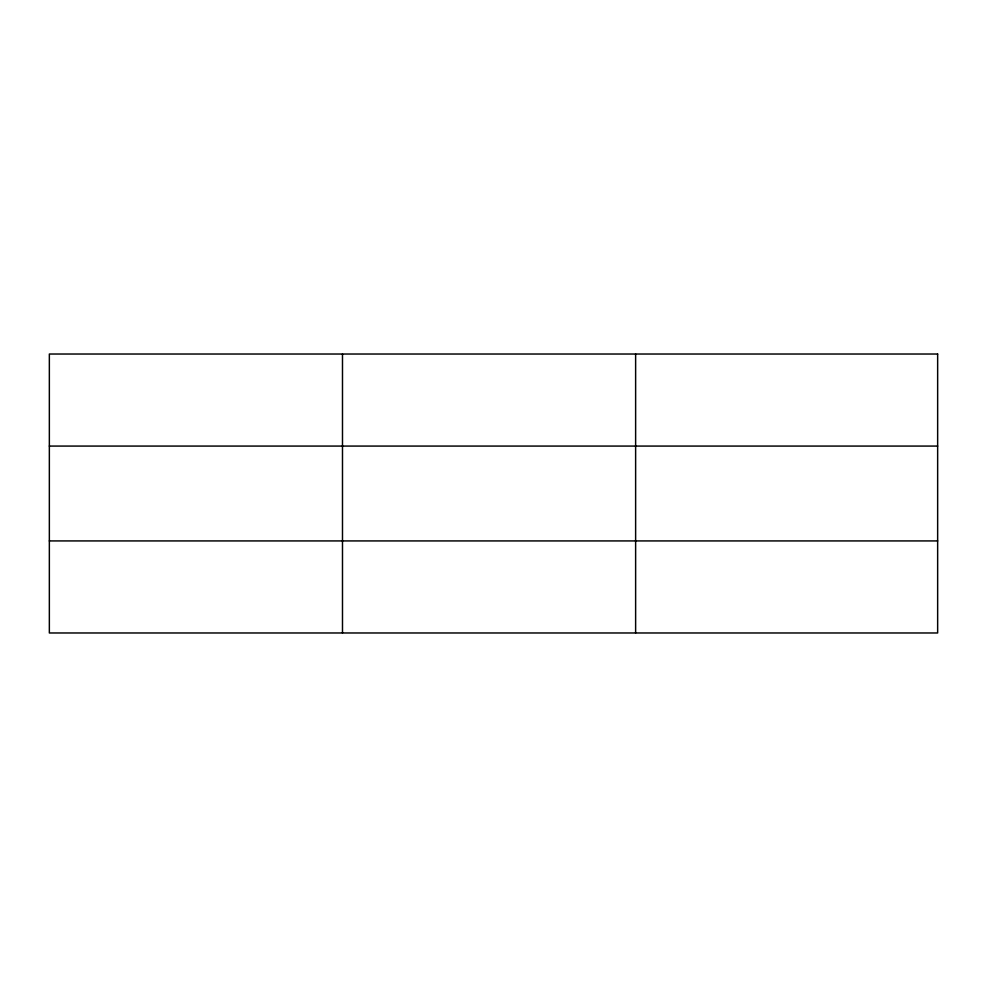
<?xml version="1.0" encoding="UTF-8"?>
<svg xmlns="http://www.w3.org/2000/svg" width="987" height="987" viewBox="0 0 987 987"><rect width="100%" height="100%" fill="white"/><g stroke="black" fill="none" stroke-linecap="round" stroke-linejoin="round"><path stroke-width="1.48" d="M342.489 354.025L342.489 632.975M635.628 354.025L635.628 632.975M49.35 446.075L937.65 446.075M49.35 540.925L937.65 540.925M937.65 354.025L937.65 632.975L49.35 632.975L49.35 354.025L937.65 354.025"/></g></svg>
